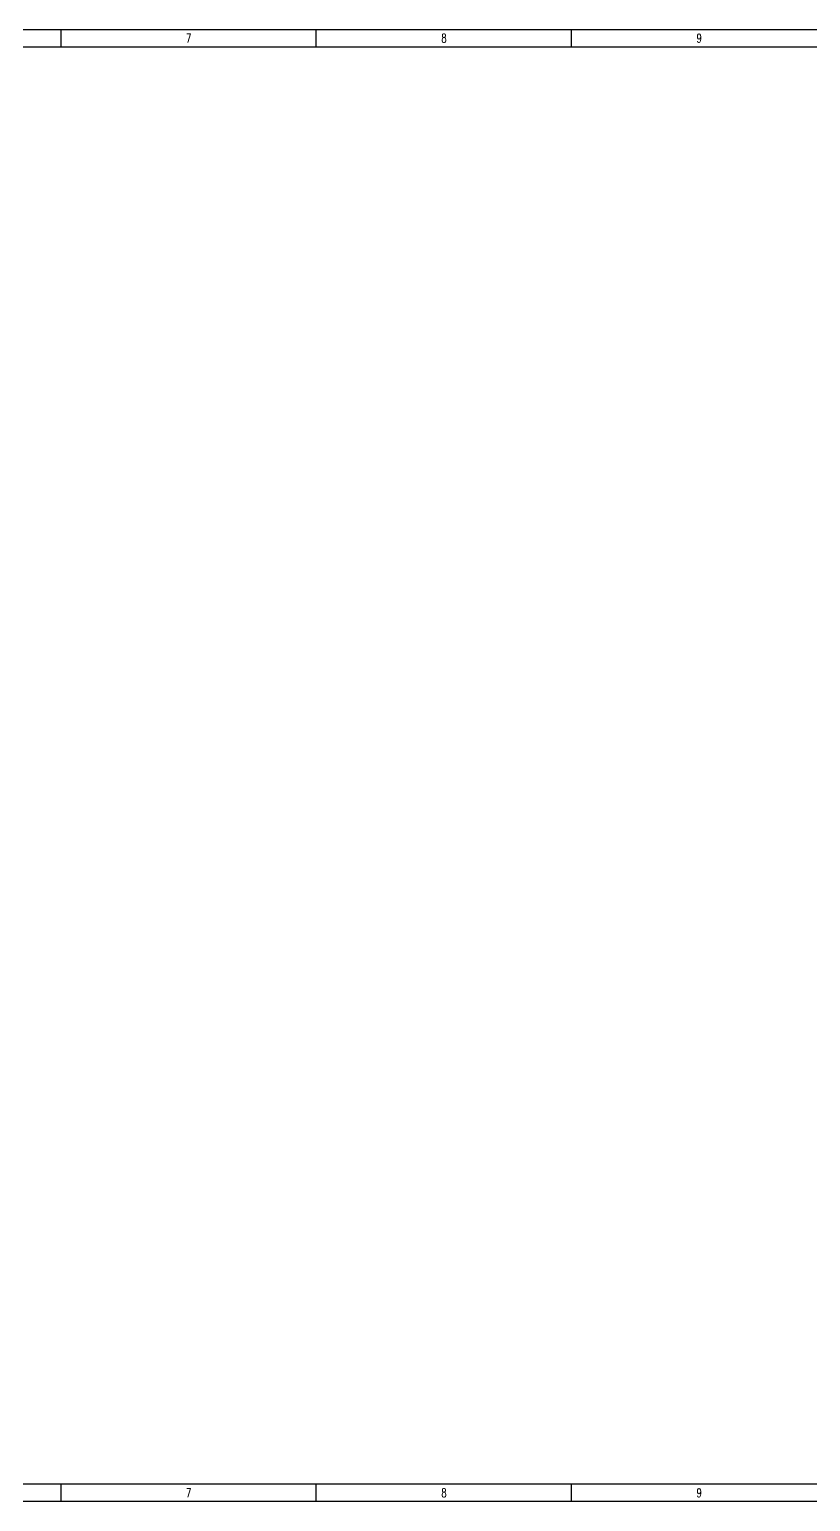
# Model space of a CAD drawing. Header units: inches. Extents: x 6 to 109360, y -14990 to 740552.
# Drawn here: x 888 to 1334, y -2221 to -1380 of the extents above; entities that cross this region are included whole.
import ezdxf

# ---------------------------------------------------------------- set-up
doc = ezdxf.new("R2010")
doc.units = ezdxf.units.IN
doc.header["$MEASUREMENT"] = 0
doc.styles.add('HZ', font='txt_____.ttf', dxfattribs={"width": 0.7, "bigfont": 'HZTXT'})

msp = doc.modelspace()

# ---------------------------------------------------------------- linework, layer by layer
at = {"color": 4, "flags": 128}
for points in [[(6.21035, -1380.12677), (1790.21035, -1380.12677)], [(905.71035, -1380.12677), (905.71035, -1390.12677)], [(1051.46035, -1380.12677), (1051.46035, -1390.12677)], [(1197.21035, -1380.12677), (1197.21035, -1390.12677)], [(905.71035, -2211.12677), (905.71035, -2221.12677)], [(1051.46035, -2211.12677), (1051.46035, -2221.12677)], [(1197.21035, -2211.12677), (1197.21035, -2221.12677)], [(1790.21035, -2221.12677), (6.21035, -2221.12677)]]:
    msp.add_lwpolyline(points, dxfattribs=at)
msp.add_lwpolyline([(31.21035, -1390.12677), (1780.13035, -1390.12677), (1780.13035, -2211.12677), (31.21035, -2211.12677)], close=True)

# ---------------------------------------------------------------- texts
at = {"color": 0, "style": 'HZ', "width": 0.7}
for s, p in [('7', (977.34148, -1387.62677)), ('8', (1123.09148, -1387.62677)), ('9', (1268.84148, -1387.62677)), ('7', (977.34148, -2218.62677)), ('8', (1123.09148, -2218.62677)), ('9', (1268.84148, -2218.62677))]:
    msp.add_text(s, height=5, dxfattribs=at).set_placement(p)

doc.saveas('drawing.dxf')
